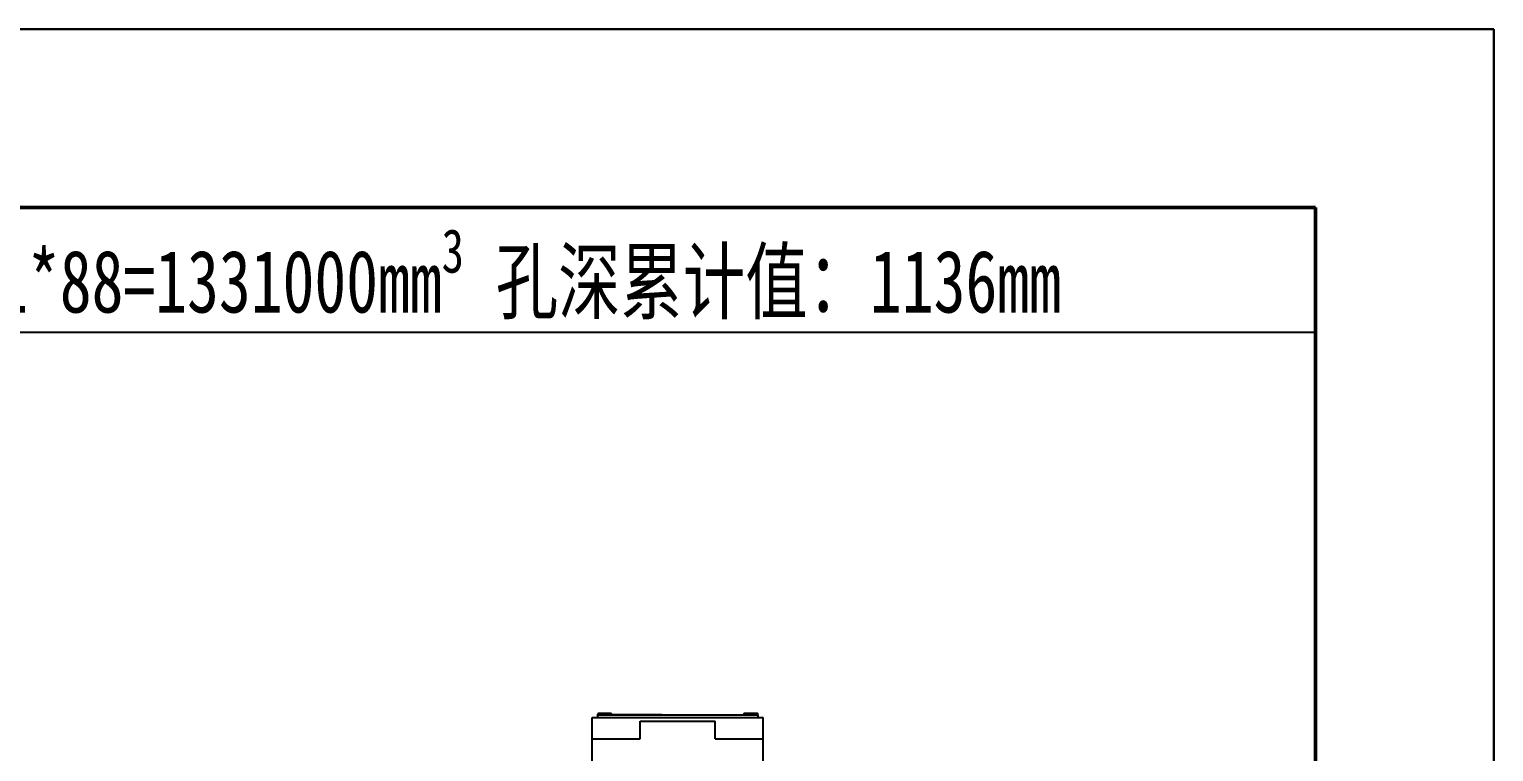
# Model space of a CAD drawing. Header units: millimetres. Extents: x 786 to 1206, y 249 to 546.
# Drawn here: x 1123.7 to 1205.8, y 505.4 to 545.9 of the extents above; entities that cross this region are included whole.
import ezdxf

# ---------------------------------------------------------------- set-up
doc = ezdxf.new("R2010")
doc.units = ezdxf.units.MM
doc.layers.add('总内框线', color=7, linetype='Continuous', lineweight=50)
doc.layers.add('总外框线', color=7, linetype='Continuous', lineweight=30)

msp = doc.modelspace()

# ---------------------------------------------------------------- linework, layer by layer
for p, q in [((1139.8448, 535.9074), (1195.8448, 535.9074)), ((1195.8448, 535.9074), (1195.8448, 355.9074)), ((1062.7615, 528.9074), (1195.8448, 528.9074))]:
    msp.add_line(p, q)
at = {"color": 7, "linetype": 'Continuous', "lineweight": 25}
for p, q in [((1155.2542, 506.0829), (1155.2542, 507.2829)), ((1155.2542, 507.2829), (1164.8542, 507.2829)), ((1155.5542, 507.4629), (1155.5542, 507.4229)), ((1159.1542, 507.4229), (1155.5542, 507.4229)), ((1155.5542, 507.4227), (1155.5542, 507.4229)), ((1155.5542, 507.4227), (1155.5542, 507.2829)), ((1155.5542, 507.4227), (1159.1542, 507.4227)), ((1155.5542, 507.2829), (1164.5542, 507.2829)), ((1155.9542, 507.5029), (1155.5942, 507.5029)), ((1156.3142, 507.5029), (1155.9542, 507.5029)), ((1156.3542, 507.4229), (1156.3542, 507.4629)), ((1157.9542, 506.0829), (1157.9542, 507.0829)), ((1157.9542, 507.0829), (1162.1542, 507.0829)), ((1159.1542, 507.4227), (1159.1542, 507.4229)), ((1159.1542, 507.4229), (1164.5542, 507.4229)), ((1162.1542, 506.0829), (1162.1542, 507.0829)), ((1163.7542, 507.4629), (1163.7542, 507.4229)), ((1164.1542, 507.5029), (1163.7942, 507.5029)), ((1164.5142, 507.5029), (1164.1542, 507.5029)), ((1164.5542, 507.4229), (1164.5542, 507.4629)), ((1164.5542, 507.4229), (1164.5542, 507.2829)), ((1164.8542, 506.0829), (1164.8542, 507.2829)), ((1155.2542, 504.6029), (1155.2542, 506.0829)), ((1155.2542, 506.0829), (1157.9542, 506.0829)), ((1162.1542, 506.0829), (1164.8542, 506.0829)), ((1164.8542, 504.6029), (1164.8542, 506.0829))]:
    msp.add_line(p, q, dxfattribs=at)
at = {"color": 8, "linetype": 'Continuous', "lineweight": 25}
for p, q in [((1155.9542, 507.4629), (1155.5542, 507.4629)), ((1156.3542, 507.4629), (1155.9542, 507.4629)), ((1164.1542, 507.4629), (1163.7542, 507.4629)), ((1164.5542, 507.4629), (1164.1542, 507.4629))]:
    msp.add_line(p, q, dxfattribs=at)
at = {"color": 7, "linetype": 'Continuous', "lineweight": 25}
for centre, start, end in [((1155.5942, 507.4629), 90, 180), ((1156.3142, 507.4629), 0, 90), ((1163.7942, 507.4629), 90, 180), ((1164.5142, 507.4629), 0, 90)]:
    msp.add_arc(centre, 0.04, start, end, dxfattribs=at)
at = {"layer": '总内框线'}
for p, q in [((795.8448, 535.9074), (1195.8448, 535.9074)), ((1195.8448, 535.9074), (1195.8448, 258.9074))]:
    msp.add_line(p, q, dxfattribs=at)
at = {"layer": '总外框线'}
for p, q in [((785.8448, 545.9074), (1205.8448, 545.9074)), ((1205.8448, 545.9074), (1205.8448, 248.9074))]:
    msp.add_line(p, q, dxfattribs=at)

# ---------------------------------------------------------------- texts
at = {"insert": (1129.6466, 532.1274), "char_height": 3.5, "attachment_point": 5}
msp.add_mtext_dynamic_manual_height_columns('\\A1;{\\fHYSWLongFangSong|b0|i0|c134|p2;零件体积：长*宽*高=125*121*88=1331000mm\\H0.7x;\\S3^ ;\\H1.4286x; 孔深累计值：1136mm}', width=135.083304, gutter_width=17.5, heights=[7], dxfattribs=at)

doc.saveas('drawing.dxf')
